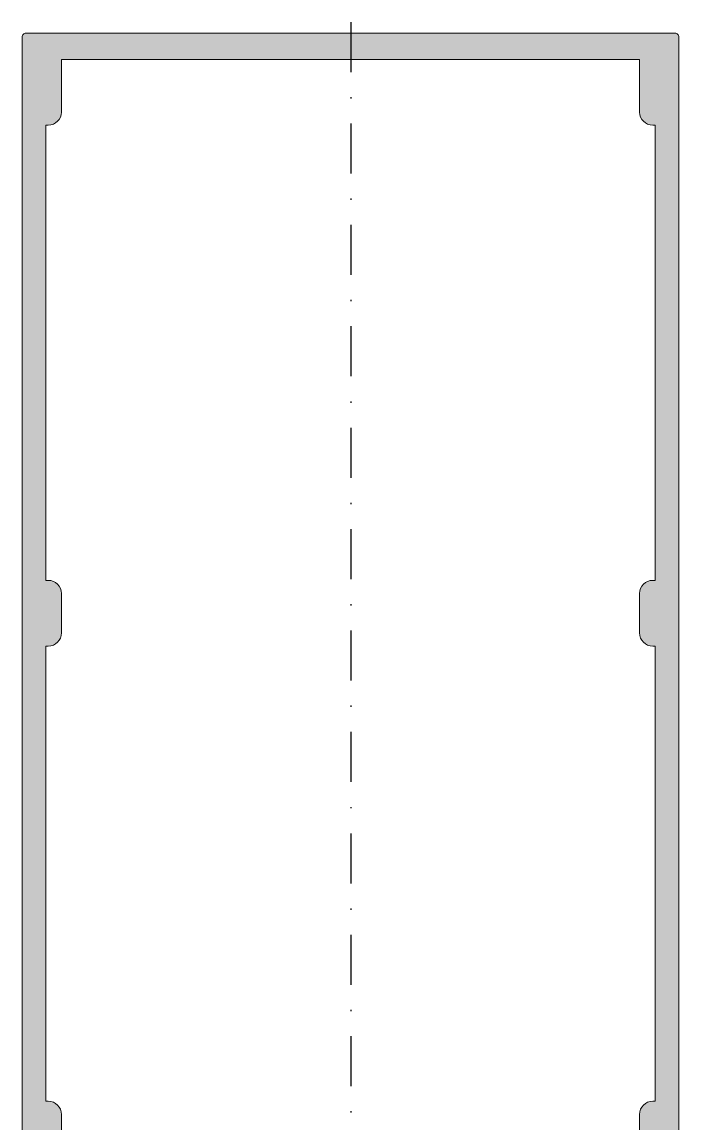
# Model space of a CAD drawing. Header units: millimetres. Extents: x 2641 to 2748, y 1210 to 1378.
# Drawn here: x 2669.3 to 2719.3, y 1294.4 to 1378.2 of the extents above; entities that cross this region are included whole.
import ezdxf

# ---------------------------------------------------------------- set-up
doc = ezdxf.new("R2010")
doc.units = ezdxf.units.MM
doc.linetypes.add('DASHDOT', pattern=[25.399999999999995, 12.7, -6.349999999999999, 0, -6.349999999999999])
doc.layers.add('Main_Line', color=7, linetype='Continuous', lineweight=15)

# ---------------------------------------------------------------- blocks, each defined once
blk = doc.blocks.new('E50 M 09')
h = blk.add_hatch(color=256)
h.dxf.hatch_style = 1
edge = h.paths.add_edge_path()
edge.add_line((-2.963931161499999, -109.81072709), (-1.892665996116988, -109.1089696366086))
edge.add_arc((-2.00225970296361, -108.9416698475639), 0.1999999999869771, 303.2277572537307, 372.2035037867317)
edge.add_arc((-2.099999999940054, -108.9628083044251), 0.3000000000445413, 12.20350380416363, 59.88626685206408)
edge.add_line((-1.949484572999949, -108.7032989476), (-2.001713382954335, -108.6730062378524))
edge.add_arc((-1.901369765008914, -108.4999999999629), 0.2000000000276088, 120.1137331585685, 239.8862668565685, ccw=False)
edge.add_line((-2.001713383000037, -108.3269937621), (-1.949484572968344, -108.2967010523784))
edge.add_arc((-2.099999999899951, -108.0371916956), 0.2999999999999245, 300.1137331510025, 360.0000000000027)
edge.add_line((-1.799999999900023, -108.0371916956), (-1.799999999900023, -107.1628083044))
edge.add_arc((-2.099999999934478, -107.1628083044166), 0.3000000000344549, 3.1781799e-09, 59.88626685217772)
edge.add_line((-1.949484572999949, -106.9032989476), (-2.001713382954335, -106.8730062378524))
edge.add_arc((-1.901369765008914, -106.6999999999629), 0.2000000000276088, 120.1137331585685, 239.8862668565685, ccw=False)
edge.add_line((-2.001713383000037, -106.5269937621), (-1.949484572968344, -106.4967010523784))
edge.add_arc((-2.099999999899963, -106.2371916956), 0.2999999999999308, 300.1137331510045, 360.0000000000055)
edge.add_line((-1.799999999900023, -106.2371916956), (-1.799999999900023, -105.3628083044))
edge.add_arc((-2.099999999934453, -105.3628083044166), 0.3000000000344301, 3.1808939e-09, 59.88626685218046)
edge.add_line((-1.949484572999949, -105.1032989476), (-2.001713382954335, -105.0730062378524))
edge.add_arc((-1.901369765008922, -104.8999999999629), 0.2000000000275924, 120.1137331585686, 239.8862668565685, ccw=False)
edge.add_line((-2.001713383000037, -104.7269937621), (-1.949484572968344, -104.6967010523784))
edge.add_arc((-2.099999999899951, -104.4371916956), 0.2999999999999245, 300.1137331510025, 360.0000000000027)
edge.add_line((-1.799999999900023, -104.4371916956), (-1.799999999900023, -103.5628083044))
edge.add_arc((-2.099999999934478, -103.5628083044166), 0.3000000000344549, 3.1781799e-09, 59.88626685217772)
edge.add_line((-1.949484572999949, -103.3032989476), (-2.001713382954335, -103.2730062378524))
edge.add_arc((-1.901369765008922, -103.0999999999629), 0.2000000000275924, 120.1137331585686, 239.8862668565685, ccw=False)
edge.add_line((-2.001713383000037, -102.9269937621), (-1.949484572968344, -102.8967010523784))
edge.add_arc((-2.099999999899938, -102.6371916956), 0.2999999999999183, 300.1137331510004, 360)
edge.add_line((-1.799999999900023, -102.6371916956), (-1.799999999900023, -102.0044097975))
edge.add_arc((-1.599999999914214, -102.0044097974879), 0.1999999999858097, 119.9985965998508, 180.0000000034442, ccw=False)
edge.add_line((-1.69999575739996, -101.8312022674), (-0.0641416760234961, -100.8867948972406))
edge.add_arc((0.0858519601650526, -101.1466061923748), 0.2999999999606085, 59.886337892502695, 119.9985965930112, ccw=False)
edge.add_line((0.2363670652999872, -100.887096649), (1.952568970739434, -101.8824909101822))
edge.add_arc((1.802053865578001, -102.1420004536015), 0.3000000000124414, -59.88626685250222, 59.8863378923939, ccw=False)
edge.add_line((1.952569292500015, -102.4015098104), (1.949484573168433, -102.4032989476214))
edge.add_arc((2.100000000100151, -102.6628083043999), 0.3000000000000294, 120.1137331510153, 180.0000000000163)
edge.add_line((1.800000000100112, -102.6628083044), (1.800000000100112, -103.5371916956))
edge.add_arc((2.100000000084544, -103.5371916956702), 0.2999999999844323, 179.9999999865925, 239.8862668355923)
edge.add_line((1.949484573099994, -103.7967010524), (2.001713383054379, -103.8269937621476))
edge.add_arc((1.901369765137955, -103.999999999987), 0.1999999999698145, -59.88626684143151, 59.88626685656851, ccw=False)
edge.add_line((2.001713383100081, -104.1730062378), (1.949484573168433, -104.2032989476214))
edge.add_arc((2.100000000100114, -104.4628083043999), 0.2999999999999987, 120.1137331510106, 180.0000000000108)
edge.add_line((1.800000000100112, -104.4628083044), (1.800000000100112, -105.3371916956))
edge.add_arc((2.100000000084544, -105.3371916956702), 0.2999999999844323, 179.9999999865925, 239.8862668355923)
edge.add_line((1.949484573099994, -105.5967010524), (2.001713383054379, -105.6269937621476))
edge.add_arc((1.901369765137963, -105.799999999987), 0.1999999999697981, -59.88626684143151, 59.88626685656851, ccw=False)
edge.add_line((2.001713383100081, -105.9730062378), (1.949484573168433, -106.0032989476214))
edge.add_arc((2.100000000100138, -106.2628083043999), 0.3000000000000232, 120.1137331510132, 180.0000000000135)
edge.add_line((1.800000000100112, -106.2628083044), (1.800000000100112, -107.1371916956))
edge.add_arc((2.100000000084544, -107.1371916956702), 0.2999999999844323, 179.9999999865925, 239.8862668355923)
edge.add_line((1.949484573099994, -107.3967010524), (2.001713383054379, -107.4269937621475))
edge.add_arc((1.901369765137955, -107.599999999987), 0.1999999999698145, -59.88626684143151, 59.88626685656851, ccw=False)
edge.add_line((2.001713383100081, -107.7730062378), (1.949484573168433, -107.8032989476214))
edge.add_arc((2.100000000100151, -108.0628083043999), 0.3000000000000294, 120.1137331510153, 180.0000000000163)
edge.add_line((1.800000000100112, -108.0628083044), (1.800000000099885, -108.9401623364))
edge.add_arc((2.000000000019694, -108.9401623364553), 0.1999999999198088, 179.9999999841593, 236.7667828223577)
edge.add_line((1.890390351100109, -109.1074516811), (2.96441447347604, -109.8111630092869))
edge.add_arc((2.800000000100094, -110.0620970263999), 0.2999999999999609, -1.0800249583553523e-11, 56.76678283818859, ccw=False)
edge.add_line((3.100000000100067, -110.0620970264), (3.100000000100067, -111.8411))
edge.add_arc((2.800000000100098, -111.8411), 0.2999999999999687, -89.99999999999733, 2.6716406864579767e-12, ccw=False)
edge.add_line((2.800000000100112, -112.1411), (2.700000000099976, -112.1410999999997))
edge.add_arc((2.700000000100279, -112.3411), 0.2000000000003439, 90.00000000008677, 179.9999999999878)
edge.add_line((2.50000000009993, -112.3411), (2.500000000075601, -112.9340051024))
edge.add_arc((2.999971334601644, -112.9340050978171), 0.4999713345260428, 180.000000525187, 225.0000005251915)
edge.add_line((2.646438216799992, -113.2875382221), (3.353561624824919, -113.9946616267751))
edge.add_arc((3.707095127897515, -113.6411281236989), 0.4999718748011189, 225.0000000002961, 270.0000000002917)
edge.add_line((3.707095127900061, -114.1410999985), (4.00000000009993, -114.1410999999999))
edge.add_arc((4.000000000099944, -113.6411), 0.4999999999999858, 269.9999999999984, 359.9999999999984)
edge.add_line((4.50000000009993, -113.6411), (4.50000000009993, -108.4))
edge.add_line((4.50000000009993, -108.4), (4.200000000099976, -108.1))
edge.add_line((4.200000000099976, -108.1), (4.50000000009993, -107.8))
edge.add_line((4.50000000009993, -107.8), (4.50000000009993, -95.80000000000003))
edge.add_arc((14.00000000009993, -95.80000000000003), 9.5, 90, 180, ccw=False)
edge.add_line((14.00000000009993, -86.30000000000003), (22.19999999999993, -86.30000000000003))
edge.add_arc((22.19999999999993, -87.30000000000003), 1, 0, 90, ccw=False)
edge.add_line((23.19999999999993, -87.30000000000003), (23.19999999999993, -91.2))
edge.add_arc((22.19999999999993, -91.2), 1, -90, 0, ccw=False)
edge.add_line((22.19999999999993, -92.2), (16.60000000000002, -92.20000000002325))
edge.add_arc((16.60000000003836, -93.79999999996168), 1.599999999938432, 90.00000000137298, 180.0000000013729)
edge.add_line((15.00000000009993, -93.80000000000003), (15.00000000009993, -96.9999999999))
edge.add_arc((16.00000000009993, -96.9999999999), 1, 180, 270)
edge.add_line((16.00000000009993, -97.99999999989998), (17.00000000009993, -97.99999999990001))
edge.add_arc((17.00000000012031, -96.99999999993865), 0.9999999999613606, 269.9999999988322, 351.786789293232)
edge.add_arc((17.69282032309995, -97.10000000000004), 0.3000000000000184, 351.7867892944065, 450.0000000000088)
edge.add_line((17.69282032309991, -96.80000000000003), (16.50000000009993, -96.80000000000003))
edge.add_line((16.50000000009993, -96.80000000000003), (16.50000000009993, -93.80000000000003))
edge.add_line((16.50000000009993, -93.80000000000003), (19.69999999999993, -93.80000000000003))
edge.add_line((19.69999999999993, -93.80000000000003), (20.00000000009993, -93.4999999999))
edge.add_line((20.00000000009993, -93.4999999999), (20.30000000010011, -93.80000000000003))
edge.add_line((20.30000000010011, -93.80000000000003), (23.50000000000012, -93.80000000000003))
edge.add_line((23.50000000000012, -93.80000000000003), (23.50000000000012, -96.80000000009998))
edge.add_line((23.50000000000012, -96.80000000009998), (22.30717967699991, -96.80000000010001))
edge.add_arc((22.30717967696657, -97.10000000008228), 0.2999999999822478, 89.99999999363212, 188.2132106992334)
edge.add_arc((23.00000000000014, -97.00000000000006), 0.9999999999999566, 188.213210705599, 269.9999999999982)
edge.add_line((23.00000000000011, -98.00000000000001), (24.69999999999993, -97.99999999998819))
edge.add_arc((24.70000000000593, -97.699999999994), 0.2999999999941849, 269.9999999988547, 359.9999999988547)
edge.add_line((25.00000000000011, -97.70000000000002), (25.00000000004673, 1.699999999900001))
edge.add_arc((24.69999999997333, 1.699999999926603), 0.3000000000733962, 359.9999999949193, 449.9999999949192)
edge.add_line((24.69999999999993, 2), (-24.69999999999993, 2))
edge.add_arc((-24.70000000000866, 1.699999999991263), 0.3000000000087368, 89.99999999833356, 179.9999999983335)
edge.add_line((-25.00000000001739, 1.699999999999988), (-25.00000000000011, -97.70000000000002))
edge.add_arc((-24.70000000002028, -97.69999999997965), 0.2999999999798319, 180.0000000038865, 270.0000000038865)
edge.add_line((-24.69999999999993, -97.99999999995948), (-23.00000000000011, -98.00000000000001))
edge.add_arc((-23.00000000000014, -97.00000000000006), 0.9999999999999573, 270.0000000000018, 351.7867892944009)
edge.add_arc((-22.30717967696657, -97.10000000008228), 0.2999999999822463, 351.7867893007666, 450.0000000063679)
edge.add_line((-22.30717967699991, -96.80000000010001), (-23.50000000000012, -96.80000000009998))
edge.add_line((-23.50000000000012, -96.80000000009998), (-23.50000000000012, -93.80000000009998))
edge.add_line((-23.50000000000012, -93.80000000009998), (-20.30000000000007, -93.80000000009998))
edge.add_line((-20.30000000000007, -93.80000000009998), (-20.00000000000011, -93.50000000000001))
edge.add_line((-20.00000000000011, -93.50000000000001), (-19.69999999999993, -93.80000000000003))
edge.add_line((-19.69999999999993, -93.80000000000003), (-16.50000000000011, -93.80000000000003))
edge.add_line((-16.50000000000011, -93.80000000000003), (-16.50000000000011, -96.80000000000003))
edge.add_line((-16.50000000000011, -96.80000000000003), (-17.69282032300009, -96.80000000000003))
edge.add_arc((-17.69282032300013, -97.10000000000004), 0.3000000000000114, 89.99999999999118, 188.2132107055935)
edge.add_arc((-16.99999999996276, -96.99999999998865), 1.000000000011371, 188.2132107034603, 269.9999999978598)
edge.add_line((-17.00000000000011, -98.00000000000001), (-16.00000000000011, -98.00000000000001))
edge.add_arc((-16.00000000000011, -97.00000000000001), 1, 270, 360)
edge.add_line((-15.00000000000011, -97.00000000000001), (-15.00000000000011, -93.80000000009998))
edge.add_arc((-16.60000000000299, -93.80000000009701), 1.600000000002879, 359.9999999998936, 449.9999999998936)
edge.add_line((-16.60000000000002, -92.20000000009414), (-22.19999999999993, -92.2))
edge.add_arc((-22.19999999999993, -91.2), 1, 180, 270, ccw=False)
edge.add_line((-23.19999999999993, -91.2), (-23.19999999999993, -87.30000000000003))
edge.add_arc((-22.19999999999993, -87.30000000000003), 1, 90, 180, ccw=False)
edge.add_line((-22.19999999999993, -86.30000000000003), (-14.00000000000011, -86.30000000000003))
edge.add_arc((-14.00000000000011, -95.80000000000003), 9.5, 0, 90, ccw=False)
edge.add_line((-4.500000000000113, -95.80000000000003), (-4.500000000000113, -107.8))
edge.add_line((-4.500000000000113, -107.8), (-4.199999999999931, -108.1))
edge.add_line((-4.199999999999931, -108.1), (-4.500000000000113, -108.4))
edge.add_line((-4.500000000000113, -108.4), (-4.500000000000113, -113.6411))
edge.add_arc((-4.000000000000085, -113.6411), 0.5000000000000285, 179.9999999999967, 269.9999999999968)
edge.add_line((-4.000000000000113, -114.1411), (-3.70709488570003, -114.1411))
edge.add_arc((-3.707094885687133, -113.6411287081947), 0.4999712918053092, 269.999999998522, 314.9959488227239)
edge.add_line((-3.353586792782493, -113.9946867951908), (-2.64658463259991, -113.2877846065))
edge.add_arc((-3.000385651949722, -112.9339334972015), 0.5003856201418535, 314.995944415999, 359.9999955917968)
edge.add_line((-2.500000031807871, -112.9339335357), (-2.500000000000113, -112.3411))
edge.add_arc((-2.699999999999957, -112.3410999999999), 0.1999999999998438, 359.9999999999675, 449.9999999998623)
edge.add_line((-2.699999999999477, -112.1411), (-2.800000000000068, -112.1411))
edge.add_arc((-2.800000000000054, -111.8411), 0.2999999999999687, 179.9999999999973, 269.99999999999727, ccw=False)
edge.add_line((-3.100000000000022, -111.8411), (-3.100000000000022, -110.0625264746))
edge.add_arc((-2.798983984227751, -110.0625264746515), 0.3010160157722712, 123.22775725828359, 179.9999999901866, ccw=False)
edge = h.paths.add_edge_path(flags=16)
edge.add_arc((-23.0000000000001, -40.65000000000004), 0.9999999999999857, 7.958078640513122e-13, 90.0000000000008, ccw=False)
edge.add_line((-22.00000000000011, -40.65000000000003), (-22.00000000000011, -43.65000000000003))
edge.add_arc((-23.00000000000011, -43.65000000000003), 1, -90, 0, ccw=False)
edge.add_line((-23.00000000000011, -44.65000000000003), (-23.19999999999993, -44.65000000000003))
edge.add_line((-23.19999999999993, -44.65000000000003), (-23.19999999999993, -79.30000000000003))
edge.add_line((-23.19999999999993, -79.30000000000003), (-23.00000000000011, -79.30000000000008))
edge.add_arc((-23.00000000000009, -80.30000000000005), 0.9999999999999715, 1.5916157281026244e-12, 90.00000000000159, ccw=False)
edge.add_line((-22.00000000000011, -80.30000000000003), (-22.00000000000011, -84.30000000000003))
edge.add_line((-22.00000000000011, -84.30000000000003), (21.99999999990007, -84.30000000000003))
edge.add_line((21.99999999990007, -84.30000000000003), (21.99999999987756, -80.30000000000003))
edge.add_arc((22.99999999993884, -80.30000000006132), 1.000000000061277, 89.99999999648912, 179.9999999964891, ccw=False)
edge.add_line((23.00000000000011, -79.30000000000003), (23.19999999999993, -79.30000000000003))
edge.add_line((23.19999999999993, -79.30000000000003), (23.19999999999993, -44.65000000000003))
edge.add_line((23.19999999999993, -44.65000000000003), (23.00000000000011, -44.65000000000009))
edge.add_arc((23.00000000000014, -43.65000000000006), 1.000000000000028, 179.9999999999984, 269.99999999999835, ccw=False)
edge.add_line((22.00000000000011, -43.65000000000003), (21.99999999999989, -40.65000000000003))
edge.add_arc((23, -40.65000000000014), 1.000000000000113, 89.99999999999352, 179.9999999999935, ccw=False)
edge.add_line((23.00000000000011, -39.65000000000003), (23.19999999999993, -39.65000000000003))
edge.add_line((23.19999999999993, -39.65000000000003), (23.19999999999993, -5))
edge.add_line((23.19999999999993, -5), (23.00000000000011, -4.999999999999971))
edge.add_arc((23.0000000000001, -3.999999999999985), 0.9999999999999857, 180.0000000000008, 270.0000000000008, ccw=False)
edge.add_line((22.00000000000011, -4), (22.00000000000011, 0))
edge.add_line((22.00000000000011, 0), (-22.00000000000011, 0))
edge.add_line((-22.00000000000011, 0), (-22.00000000000011, -4))
edge.add_arc((-23.00000000000011, -4), 1, -90, 0, ccw=False)
edge.add_line((-23.00000000000011, -5), (-23.19999999999993, -5))
edge.add_line((-23.19999999999993, -5), (-23.19999999999993, -24.02500000000003))
edge.add_line((-23.19999999999993, -24.02500000000003), (-23.19999999999993, -39.65000000000003))
edge.add_line((-23.19999999999993, -39.65000000000003), (-23.00000000000011, -39.65000000000006))
edge = h.paths.add_edge_path(flags=16)
edge.add_arc((14.00000000007355, -95.79999999992327), 11.09999999997603, 126.249015924796, 180.0000000003962, ccw=False)
edge.add_arc((7.259227910799905, -86.6064157348), 0.2999999999999743, 306.249015924392, 449.9999999999915)
edge.add_line((7.25922791079995, -86.30641573480001), (-7.25922791079995, -86.30641573479996))
edge.add_arc((-7.259227910825182, -86.60641573478867), 0.2999999999886995, 89.99999999518101, 233.7509840711836)
edge.add_arc((-14.0000000000001, -95.80000000000021), 11.10000000000011, 1.0231815394945443e-12, 53.750984076003874, ccw=False)
edge.add_line((-2.899999999999977, -95.80000000000003), (-2.899999999999977, -98.7))
edge.add_arc((-2.599999999999994, -98.70000000000005), 0.2999999999999829, 179.9999999999945, 269.9999999999945)
edge.add_line((-2.600000000000022, -99.00000000000001), (2.600000000100067, -99.00000000000001))
edge.add_arc((2.600000000100038, -98.70000000000005), 0.2999999999999829, 270.0000000000054, 360.0000000000055)
edge.add_line((2.900000000100021, -98.7), (2.90000000009752, -95.80000000000003))
at = {"layer": 'Main_Line', "linetype": 'Continuous'}
blk.add_lwpolyline([(-2.963931161499999, -109.81072709), (-1.892665996116988, -109.1089696366086, 0.310392228335516), (-1.806779109097419, -108.8993929340471, 0.2111102400643864), (-1.949484572999949, -108.7032989476), (-2.001713382954335, -108.6730062378524, -0.5760276813292698), (-2.001713383000037, -108.3269937621), (-1.949484572968344, -108.2967010523784, 0.2674173791455719), (-1.799999999900023, -108.0371916956), (-1.799999999900023, -107.1628083044, 0.2674173791455718), (-1.949484572999949, -106.9032989476), (-2.001713382954335, -106.8730062378524, -0.5760276813292698), (-2.001713383000037, -106.5269937621), (-1.949484572968344, -106.4967010523784, 0.2674173791455719), (-1.799999999900023, -106.2371916956), (-1.799999999900023, -105.3628083044, 0.2674173791455718), (-1.949484572999949, -105.1032989476), (-2.001713382954335, -105.0730062378524, -0.5760276813292698), (-2.001713383000037, -104.7269937621), (-1.949484572968344, -104.6967010523784, 0.2674173791455719), (-1.799999999900023, -104.4371916956), (-1.799999999900023, -103.5628083044, 0.2674173791455718), (-1.949484572999949, -103.3032989476), (-2.001713382954335, -103.2730062378524, -0.5760276813292698), (-2.001713383000037, -102.9269937621), (-1.949484572968344, -102.8967010523784, 0.2674173791455719), (-1.799999999900023, -102.6371916956), (-1.799999999900023, -102.0044097975, -0.2679557555930165), (-1.69999575739996, -101.8312022674), (-0.0641416760234961, -100.8867948972406, -0.2684742499343118), (0.2363670652999872, -100.887096649), (1.952568970739434, -101.8824909101822, -0.5760280941905425), (1.952569292500015, -102.4015098104), (1.949484573168433, -102.4032989476214, 0.2674173791455718), (1.800000000100112, -102.6628083044), (1.800000000100112, -103.5371916956, 0.2674173791455719), (1.949484573099994, -103.7967010524), (2.001713383054379, -103.8269937621476, -0.5760276813292698), (2.001713383100081, -104.1730062378), (1.949484573168433, -104.2032989476214, 0.2674173791455718), (1.800000000100112, -104.4628083044), (1.800000000100112, -105.3371916956, 0.2674173791455719), (1.949484573099994, -105.5967010524), (2.001713383054379, -105.6269937621476, -0.5760276813292698), (2.001713383100081, -105.9730062378), (1.949484573168433, -106.0032989476214, 0.2674173791455718), (1.800000000100112, -106.2628083044), (1.800000000100112, -107.1371916956, 0.2674173791455719), (1.949484573099994, -107.3967010524), (2.001713383054379, -107.4269937621475, -0.5760276813292698), (2.001713383100081, -107.7730062378), (1.949484573168433, -107.8032989476214, 0.2674173791455718), (1.800000000100112, -108.0628083044), (1.800000000099885, -108.9401623364, 0.2528846892657181), (1.890390351100109, -109.1074516811), (2.96441447347604, -109.8111630092869, -0.2528846892657182), (3.100000000100067, -110.0620970264), (3.100000000100067, -111.8411, -0.4142135623730951), (2.800000000100112, -112.1411), (2.700000000099976, -112.1410999999997, 0.4142135623725831), (2.50000000009993, -112.3411), (2.500000000075601, -112.9340051024, 0.1989123673796775), (2.646438216799992, -113.2875382221), (3.353561624824919, -113.9946616267751, 0.1989123673796385), (3.707095127900061, -114.1410999985), (4.00000000009993, -114.1410999999999, 0.4142135623730951), (4.50000000009993, -113.6411), (4.50000000009993, -108.4), (4.200000000099976, -108.1), (4.50000000009993, -107.8), (4.50000000009993, -95.80000000000003, -0.4142135623730951), (14.00000000009993, -86.30000000000003), (22.19999999999993, -86.30000000000003, -0.4142135623730951), (23.19999999999993, -87.30000000000003), (23.19999999999993, -91.2, -0.4142135623730951), (22.19999999999993, -92.2), (16.60000000000002, -92.20000000002325, 0.4142135623730951), (15.00000000009993, -93.80000000000003), (15.00000000009993, -96.9999999999, 0.4142135623730951), (16.00000000009993, -97.99999999989998), (17.00000000009993, -97.99999999990001, 0.372824693253498), (17.98974331868032, -97.14285714287718, 0.4568502517682288), (17.69282032309991, -96.80000000000003), (16.50000000009993, -96.80000000000003), (16.50000000009993, -93.80000000000003), (19.69999999999993, -93.80000000000003), (20.00000000009993, -93.4999999999), (20.30000000010011, -93.80000000000003), (23.50000000000012, -93.80000000000003), (23.50000000000012, -96.80000000009998), (22.30717967699991, -96.80000000010001, 0.4568502517682286), (22.01025668139903, -97.14285714292389, 0.3728246932534981), (23.00000000000011, -98.00000000000001), (24.69999999999993, -97.99999999998819, 0.4142135623730951), (25.00000000000011, -97.70000000000002), (25.00000000004673, 1.699999999900001, 0.4142135623730951), (24.69999999999993, 2), (-24.69999999999993, 2, 0.4142135623730951), (-25.00000000001739, 1.699999999999988), (-25.00000000000011, -97.70000000000002, 0.4142135623730951), (-24.69999999999993, -97.99999999995948), (-23.00000000000011, -98.00000000000001, 0.372824693253498), (-22.01025668139903, -97.14285714292389, 0.4568502517682288), (-22.30717967699991, -96.80000000010001), (-23.50000000000012, -96.80000000009998), (-23.50000000000012, -93.80000000009998), (-20.30000000000007, -93.80000000009998), (-20.00000000000011, -93.50000000000001), (-19.69999999999993, -93.80000000000003), (-16.50000000000011, -93.80000000000003), (-16.50000000000011, -96.80000000000003), (-17.69282032300009, -96.80000000000003, 0.4568502517682286), (-17.98974331858051, -97.14285714287718, 0.3728246932534981), (-17.00000000000011, -98.00000000000001), (-16.00000000000011, -98.00000000000001, 0.4142135623730951), (-15.00000000000011, -97.00000000000001), (-15.00000000000011, -93.80000000009998, 0.4142135623730951), (-16.60000000000002, -92.20000000009414), (-22.19999999999993, -92.2, -0.4142135623730951), (-23.19999999999993, -91.2), (-23.19999999999993, -87.30000000000003, -0.4142135623730951), (-22.19999999999993, -86.30000000000003), (-14.00000000000011, -86.30000000000003, -0.4142135623730951), (-4.500000000000113, -95.80000000000003), (-4.500000000000113, -107.8), (-4.199999999999931, -108.1), (-4.500000000000113, -108.4), (-4.500000000000113, -113.6411, 0.4142135623730951), (-4.000000000000113, -114.1411), (-3.70709488570003, -114.1411, 0.1988939914609858), (-3.353586792782493, -113.9946867951908), (-2.64658463259991, -113.2877846065, 0.1989307434275535), (-2.500000031807871, -112.9339335357), (-2.500000000000113, -112.3411, 0.4142135623725622), (-2.699999999999477, -112.1411), (-2.800000000000068, -112.1411, -0.4142135623730951), (-3.100000000000022, -111.8411), (-3.100000000000022, -110.0625264746, -0.2529100362135709), (-2.963931289201923, -109.8107268949593)], format="xyb", dxfattribs=at)
for points in [[(-23.00000000000011, -39.65000000000006, -0.4142135623730951), (-22.00000000000011, -40.65000000000003), (-22.00000000000011, -43.65000000000003, -0.4142135623730951), (-23.00000000000011, -44.65000000000003), (-23.19999999999993, -44.65000000000003), (-23.19999999999993, -79.30000000000003), (-23.00000000000011, -79.30000000000008, -0.4142135623730951), (-22.00000000000011, -80.30000000000003), (-22.00000000000011, -84.30000000000003), (21.99999999990007, -84.30000000000003), (21.99999999987756, -80.30000000000003, -0.4142135623730951), (23.00000000000011, -79.30000000000003), (23.19999999999993, -79.30000000000003), (23.19999999999993, -44.65000000000003), (23.00000000000011, -44.65000000000009, -0.4142135623730951), (22.00000000000011, -43.65000000000003), (21.99999999999989, -40.65000000000003, -0.4142135623730951), (23.00000000000011, -39.65000000000003), (23.19999999999993, -39.65000000000003), (23.19999999999993, -5), (23.00000000000011, -4.999999999999971, -0.4142135623730951), (22.00000000000011, -4), (22.00000000000011, 0), (-22.00000000000011, 0), (-22.00000000000011, -4, -0.4142135623730951), (-23.00000000000011, -5), (-23.19999999999993, -5), (-23.19999999999993, -24.02500000000003), (-23.19999999999993, -39.65000000000003)], [(2.90000000009752, -95.80000000000003, -0.2389298957609751), (7.436616649990014, -86.84835216283126, 0.7248837560842606), (7.25922791079995, -86.30641573480001), (-7.25922791079995, -86.30641573479996, 0.7248837560869412), (-7.436616650027303, -86.84835216279713, -0.2389298957628328), (-2.899999999999977, -95.80000000000003), (-2.899999999999977, -98.7, 0.4142135623730951), (-2.600000000000022, -99.00000000000001), (2.600000000100067, -99.00000000000001, 0.4142135623730951), (2.900000000100021, -98.7)]]:
    blk.add_lwpolyline(points, format="xyb", close=True, dxfattribs=at)

msp = doc.modelspace()

# ---------------------------------------------------------------- linework, layer by layer
at = {"color": 252, "linetype": 'DASHDOT', "ltscale": 0.3, "true_color": 0x939598}
msp.add_lwpolyline([(2694.341988933209, 1378.240231066997), (2694.341988934016, 1210.475417322432)], dxfattribs=at)

# ---------------------------------------------------------------- block references
msp.add_blockref('E50 M 09', (2694.326500426465, 1375.38913639643))

doc.saveas('drawing.dxf')
